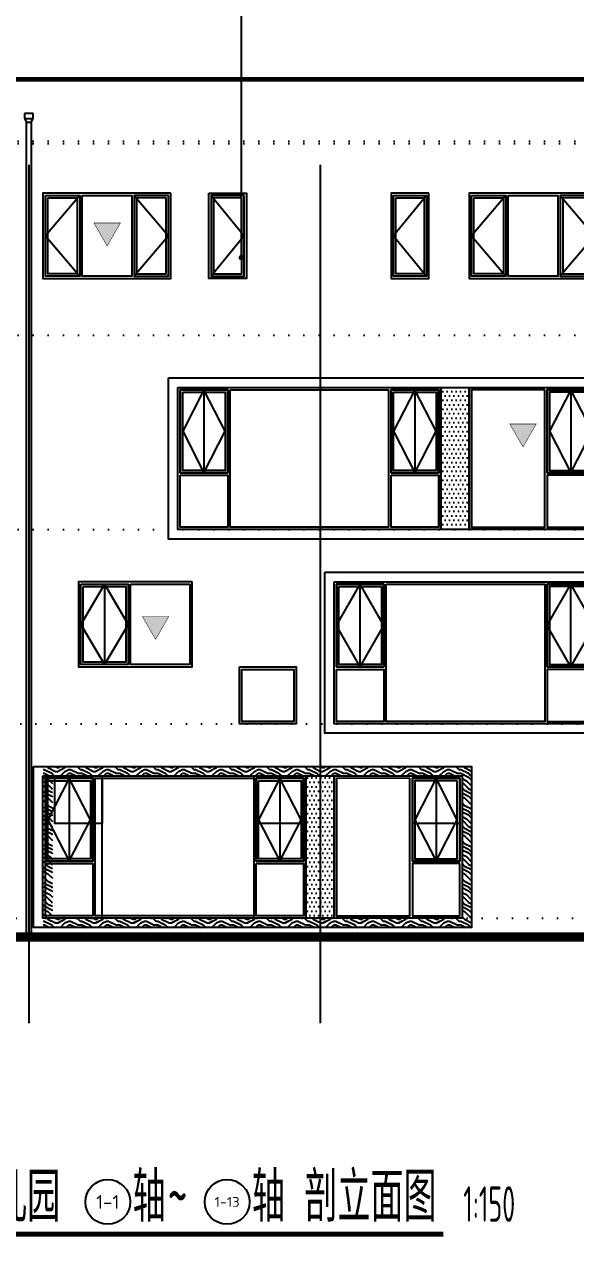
# Model space of a CAD drawing. Header units: millimetres. Extents: x -1048436 to -185795, y -983427 to 400387.
# Drawn here: x -723309 to -711662, y -818856 to -793266 of the extents above; entities that cross this region are included whole.
import ezdxf
from ezdxf.enums import TextEntityAlignment as Align

# ---------------------------------------------------------------- set-up
doc = ezdxf.new("R2010")
doc.units = ezdxf.units.MM
doc.header["$LTSCALE"] = 500
doc.linetypes.add('A-FP_05$0$pln_L5$0$Col_L4$0$PHANTOM', pattern=[63.5, 31.75, -6.35, 6.35, -6.35, 6.35, -6.35])
doc.linetypes.add('DOT', pattern=[6.35, 0, -6.35])
for name, color, linetype in [('DIM_LEAD', 3, 'Continuous'), ('PUB_TEXT', 7, 'Continuous'), ('建-填充', 9, 'Continuous'), ('建-窗', 135, 'Continuous'), ('建-符号', 13, 'Continuous'), ('楼层虚线', 1, 'Continuous')]:
    doc.layers.add(name, color=color, linetype=linetype)
doc.layers.add('建-非打-01', color=6, linetype='Continuous', plot=False)
doc.styles.add('XD2008', font='xd-hzs.shx', dxfattribs={"width": 0.7, "bigfont": 'xd-hztxt.shx'})
doc.styles.add('法文字体', font='tssdeng1.shx', dxfattribs={"width": 0.7, "bigfont": '@extfont2.shx'})

# ---------------------------------------------------------------- blocks, each defined once
blk = doc.blocks.new('sdfsg')
at = {"layer": '建-填充', "linetype": 'A-FP_05$0$pln_L5$0$Col_L4$0$PHANTOM'}
h = blk.add_hatch(dxfattribs=at)
h.set_pattern_fill('松散材料', color=256, scale=50)
h.set_pattern_definition([(0, (0, 16860.78), (46.875, 93.75), [0, -93.75])])
h.paths.add_polyline_path([(-698913, -570877), (-698313, -570877), (-698313, -573877), (-698913, -573877)])
at = {"layer": '建-窗', "linetype": 'Continuous'}
for p, q in [((-703913, -570927), (-703913, -572677)), ((-699463, -570927), (-699463, -572677)), ((-696163, -570927), (-696163, -572677)), ((-704413, -572677), (-703413, -572677)), ((-699963, -572677), (-698963, -572677)), ((-695663, -572677), (-696663, -572677))]:
    blk.add_line(p, q, dxfattribs=at)
for points in [[(-704663, -570677), (-695413, -570677), (-695413, -574077), (-704663, -574077)], [(-704463, -570877), (-695613, -570877), (-695613, -573877), (-704463, -573877)], [(-704463, -570877), (-698913, -570877), (-698913, -573877), (-704463, -573877)], [(-698913, -570877), (-698313, -570877), (-698313, -573877), (-698913, -573877)], [(-698313, -570877), (-695613, -570877), (-695613, -573877), (-698313, -573877)], [(-704413, -570927), (-703413, -570927), (-703413, -572677), (-704413, -572677)], [(-704413, -572677), (-703413, -572677), (-703413, -570927), (-704413, -570927)], [(-704363, -570977), (-703463, -570977), (-703463, -572627), (-704363, -572627)], [(-703363, -570927), (-700013, -570927), (-700013, -573827), (-703363, -573827)], [(-699963, -570927), (-698963, -570927), (-698963, -572677), (-699963, -572677)], [(-699963, -572677), (-698963, -572677), (-698963, -570927), (-699963, -570927)], [(-699913, -570977), (-699013, -570977), (-699013, -572627), (-699913, -572627)], [(-696713, -570927), (-698263, -570929), (-698263, -573829), (-696713, -573827)], [(-695663, -570927), (-696663, -570927), (-696663, -572677), (-695663, -572677)], [(-695663, -572677), (-696663, -572677), (-696663, -570927), (-695663, -570927)], [(-695713, -570977), (-696613, -570977), (-696613, -572627), (-695713, -572627)], [(-704413, -572727), (-703413, -572727), (-703413, -573827), (-704413, -573827)], [(-699963, -572727), (-698963, -572727), (-698963, -573827), (-699963, -573827)], [(-695663, -572727), (-696663, -572727), (-696663, -573827), (-695663, -573827)]]:
    blk.add_lwpolyline(points, close=True, dxfattribs=at)
for points in [[(-703913, -570927), (-704363, -571802), (-703913, -572677), (-703463, -571802), (-703913, -570927)], [(-699463, -570927), (-699913, -571802), (-699463, -572677), (-699013, -571802), (-699463, -570927)], [(-696163, -570927), (-696613, -571802), (-696163, -572677), (-695713, -571802), (-696163, -570927)]]:
    blk.add_lwpolyline(points, dxfattribs=at)
blk = doc.blocks.new('C1')
at = {"layer": '建-窗', "linetype": 'Continuous'}
for p, q in [((-716238, -572677), (-716238, -570927)), ((-711788, -572677), (-711788, -570927)), ((-716738, -572677), (-715738, -572677)), ((-711288, -572677), (-712288, -572677))]:
    blk.add_line(p, q, dxfattribs=at)
for points in [[(-716988, -570677), (-711038, -570677), (-711038, -574077), (-716988, -574077)], [(-716788, -570877), (-711238, -570877), (-711238, -573877), (-716788, -573877)], [(-716738, -570927), (-715738, -570927), (-715738, -572677), (-716738, -572677)], [(-716738, -572677), (-715738, -572677), (-715738, -570927), (-716738, -570927)], [(-716688, -570977), (-715788, -570977), (-715788, -572627), (-716688, -572627)], [(-715688, -570927), (-712338, -570927), (-712338, -573827), (-715688, -573827)], [(-711288, -570927), (-712288, -570927), (-712288, -572677), (-711288, -572677)], [(-711288, -572677), (-712288, -572677), (-712288, -570927), (-711288, -570927)], [(-711338, -570977), (-712238, -570977), (-712238, -572627), (-711338, -572627)], [(-716738, -572727), (-715738, -572727), (-715738, -573827), (-716738, -573827)], [(-711288, -572727), (-712288, -572727), (-712288, -573827), (-711288, -573827)]]:
    blk.add_lwpolyline(points, close=True, dxfattribs=at)
for points in [[(-716238, -572677), (-716738, -571802), (-716238, -570927)], [(-716238, -572677), (-715738, -571802), (-716238, -570927)], [(-711788, -572677), (-712288, -571802), (-711788, -570927)], [(-711788, -572677), (-711288, -571802), (-711788, -570927)]]:
    blk.add_lwpolyline(points, dxfattribs=at)
blk = doc.blocks.new('C3')
at = {"layer": '建-窗', "linetype": 'Continuous'}
for p, q in [((-707663, -570927), (-707663, -572627)), ((-707163, -570927), (-707163, -572627))]:
    blk.add_line(p, q, dxfattribs=at)
for points in [[(-705813, -570877), (-708213, -570877), (-708213, -572677), (-705813, -572677)], [(-708163, -570927), (-707163, -570927), (-707163, -572627), (-708163, -572627)], [(-708113, -570977), (-707213, -570977), (-707213, -572577), (-708113, -572577)], [(-707113, -570927), (-705863, -570927), (-705863, -572627), (-707113, -572627)]]:
    blk.add_lwpolyline(points, close=True, dxfattribs=at)
for points in [[(-707663, -570927), (-708163, -571777), (-707663, -572627)], [(-707663, -570927), (-707163, -571777), (-707663, -572627)]]:
    blk.add_lwpolyline(points, dxfattribs=at)
blk = doc.blocks.new('C2')
at = {"layer": '建-窗', "linetype": 'Continuous'}
for points in [[(-710413, -572677), (-709213, -572677), (-709213, -573877), (-710413, -573877)], [(-710363, -572727), (-709263, -572727), (-709263, -573827), (-710363, -573827)]]:
    blk.add_lwpolyline(points, close=True, dxfattribs=at)
blk = doc.blocks.new('dgdhfgh')
at = {"layer": '建-窗', "linetype": 'Continuous'}
for p, q in [((-734438, -796881), (-734438, -798581)), ((-733288, -796881), (-733288, -798581))]:
    blk.add_line(p, q, dxfattribs=at)
for points in [[(-732513, -796831), (-735213, -796831), (-735213, -798631), (-732513, -798631)], [(-735163, -796881), (-734438, -796881), (-734438, -798581), (-735163, -798581)], [(-735113, -796931), (-734488, -796931), (-734488, -798531), (-735113, -798531)], [(-734388, -796881), (-733338, -796881), (-733338, -798581), (-734388, -798581)], [(-732563, -796881), (-733288, -796881), (-733288, -798581), (-732563, -798581)], [(-732613, -796931), (-733238, -796931), (-733238, -798531), (-732613, -798531)]]:
    blk.add_lwpolyline(points, close=True, dxfattribs=at)
for points in [[(-734438, -796881), (-735163, -797731), (-734438, -798581)], [(-733288, -796881), (-732563, -797731), (-733288, -798581)]]:
    blk.add_lwpolyline(points, dxfattribs=at)
blk = doc.blocks.new('hfjgfj')
at = {"layer": '建-窗', "linetype": 'Continuous'}
blk.add_line((-727086, -796881), (-727086, -798581), dxfattribs=at)
for points in [[(-727036, -796831), (-727836, -796831), (-727836, -798631), (-727036, -798631)], [(-727786, -796881), (-727086, -796881), (-727086, -798581), (-727786, -798581)], [(-727736, -796931), (-727136, -796931), (-727136, -798531), (-727736, -798531)]]:
    blk.add_lwpolyline(points, close=True, dxfattribs=at)
blk.add_lwpolyline([(-727086, -796881), (-727786, -797731), (-727086, -798581)], dxfattribs=at)
blk = doc.blocks.new('jiuyuanchuang')
at = {"layer": '建-符号'}
h = blk.add_hatch(color=8, dxfattribs=at)
h.dxf.hatch_style = 1
h.paths.add_polyline_path([(4207218, -3799772), (4207498, -3799288), (4206939, -3799288)])
at = {"layer": '建-符号', "color": 0, "const_width": 10}
blk.add_lwpolyline([(4207218, -3799772), (4207498, -3799288), (4206939, -3799288), (4207218, -3799772)], dxfattribs=at)

msp = doc.modelspace()

# ---------------------------------------------------------------- hatches: boundary and pattern name
at = {"layer": '建-填充', "linetype": 'A-FP_05$0$pln_L5$0$Col_L4$0$PHANTOM'}
h = msp.add_hatch(dxfattribs=at)
h.set_pattern_fill('木纹01', color=256, scale=200)
h.set_pattern_definition([(0, (-17810, -204154.9), (800, 800), [40, -760]), (0, (-18370, -204074.9), (800, 800), [80, -720]), (0, (-17850, -204034.9), (800, 800), [40, -760]), (0, (-18330, -203954.9), (800, 800), [40, -760]), (0, (-17850, -203914.9), (800, 800), [40, -760]), (0, (-18290, -203874.9), (800, 800), [40, -760]), (0, (-17850, -203834.9), (800, 800), [40, -760]), (0, (-18290, -203754.9), (800, 800), [40, -440, 40, -280]), (0, (-18290, -203674.9), (800, 800), [80, -400, 40, -280]), (0, (-18330, -203554.9), (800, 800), [40, -120, 40, -320, 40, -240]), (0, (-18370, -203474.9), (800, 800), [40, -160, 80, -520]), (0, (-17850, -203434.9), (800, 800), [40, -760]), (0, (-18370, -203394.9), (800, 800), [40, -200, 40, -520]), (45, (-18450, -204154.9), (9e-14, 800), [113.1368, -1018.23405]), (45, (-17770, -204154.9), (9e-14, 800), [226.27416, -905.0967]), (45, (-17770, -203754.9), (9e-14, 800), [56.568, -1074.80285]), (45, (-18450, -203674.9), (9e-14, 800), [169.7056, -961.66525]), (45, (-17770, -203674.9), (9e-14, 800), [282.8427, -848.5281]), (45, (-17770, -203554.9), (9e-14, 800), [169.7056, -961.66525]), (315, (-17930, -203474.9), (800, -2e-13), [56.568, -1074.80285]), (315, (-18210, -204114.9), (800, -2e-13), [113.1368, -1018.23405]), (315, (-18170, -203794.9), (800, -2e-13), [113.1368, -1018.23405]), (315, (-17930, -203954.9), (800, -2e-13), [113.1368, -1018.23405]), (315, (-17970, -203634.9), (800, -2e-13), [113.1368, -1018.23405]), (315, (-17930, -203554.9), (800, -2e-13), [169.7056, -961.66525]), (315, (-18130, -204034.9), (800, -2e-13), [169.7056, -961.66525]), (315, (-18010, -203994.9), (800, -2e-13), [169.7056, -961.66525]), (315, (-18130, -203714.9), (800, -2e-13), [169.7056, -961.66525]), (315, (-18050, -203674.9), (800, -2e-13), [169.7056, -961.66525]), (26.56505, (-18410, -203994.9), (800, 3e-07), [89.4427, -1699.41166]), (26.56505, (-17810, -204034.9), (800, 3e-07), [357.7709, -1431.0835]), (26.56505, (-17810, -203914.9), (800, 3e-07), [357.7709, -1431.0835]), (26.56505, (-17810, -203834.9), (800, 3e-07), [357.7712, -536, 178.888, -716.19518]), (26.56505, (-17730, -203714.9), (800, 3e-07), [89.4427, -1699.41166]), (26.56505, (-18450, -203434.9), (800, 3e-07), [89.4427, -1699.41166]), (26.56505, (-17810, -203434.9), (800, 3e-07), [178.88544, -1609.96894]), (333.43495, (-18010, -204154.9), (800, -3e-07), [178.88544, -1609.96894]), (333.43495, (-18290, -203954.9), (800, -3e-07), [178.88544, -1609.96894]), (333.43495, (-18290, -204074.9), (800, -3e-07), [89.4427, -1699.40894]), (333.43495, (-18250, -203874.9), (800, -3e-07), [268.32816, -1520.5262]), (333.43495, (-18090, -203874.9), (800, -3e-07), [178.88544, -1609.96894]), (333.43495, (-18010, -203834.9), (800, -3e-07), [178.88544, -1609.96894]), (333.43495, (-18250, -203754.9), (800, -3e-07), [89.4427, -1699.40894]), (333.43495, (-18210, -203674.9), (800, -3e-07), [89.4427, -1699.40894]), (333.43495, (-17890, -203514.9), (800, -3e-07), [89.4427, -1699.40894]), (333.43495, (-17930, -203794.9), (800, -3e-07), [89.4427, -1699.40894]), (333.43495, (-18290, -203554.9), (800, -3e-07), [268.32816, -1520.5262]), (333.43495, (-18330, -203474.9), (800, -3e-07), [178.88544, -1609.96894]), (333.43495, (-17890, -203714.9), (800, -3e-07), [89.44, -804.96, 89.44, -805.01438]), (333.43495, (-18130, -203554.9), (800, -3e-07), [178.88544, -1609.96894]), (333.43495, (-18090, -203474.9), (800, -3e-07), [178.88544, -1609.96894]), (333.43495, (-18330, -203394.9), (800, -3e-07), [178.88544, -1609.96894]), (333.43495, (-18090, -203394.9), (800, -3e-07), [178.88544, -1609.96894])])
h.paths.add_polyline_path([(-717062.7, -808931.2), (-722912.7, -808931.2), (-722912.7, -812331.2), (-717062.7, -812331.2), (-717062.7, -812131.2), (-722712.7, -812131.2), (-722712.7, -809131.2), (-717062.7, -809131.2)])
h.paths.add_polyline_path([(-713862.7, -808931.2), (-717062.7, -808931.2), (-717062.7, -809131.2), (-714062.7, -809131.2), (-714062.7, -812131.2), (-717062.7, -812131.2), (-717062.7, -812331.2), (-713862.7, -812331.2)])

# ---------------------------------------------------------------- linework, layer by layer
for p, q in [((-723123.6, -795149.5), (-723305.6, -795149.5)), ((-723305.6, -795149.5), (-723305.6, -795254.6)), ((-723305.6, -795254.6), (-723123.6, -795254.6)), ((-723305.6, -795254.6), (-723264.6, -795331.2)), ((-723264.6, -795331.2), (-723164.6, -795331.2)), ((-723164.6, -795331.2), (-723123.6, -795254.6)), ((-723123.6, -795254.6), (-723123.6, -795149.5))]:
    msp.add_line(p, q)
for points, const_width in [([(-753812.4, -812431.2), (-753812.4, -808731.2), (-755011.4, -808731.2), (-755011.4, -805831.2), (-755755.3, -805831.2), (-755755.3, -804031.2), (-755011.4, -804031.2), (-755011.4, -801431.2), (-740012.7, -801431.2), (-740012.7, -792181.2), (-735212.7, -792181.2), (-735212.7, -794431.2), (-683786.3, -794431.2), (-683786.3, -799116.1), (-682278.7, -799831.2), (-682278.7, -801831.2), (-680436.8, -801831.2), (-680436.8, -812431.2)], 100), ([(-760958.5, -812531.2), (-673277.6, -812531.2)], 200)]:
    msp.add_lwpolyline(points, dxfattribs=dict(const_width=const_width))
for points in [[(-723264.6, -795331.2), (-723164.6, -795331.2), (-723164.6, -812531.2), (-723264.6, -812531.2)], [(-721662.7, -809131.2), (-718462.7, -809131.2), (-718462.7, -812131.2), (-721662.7, -812131.2)]]:
    msp.add_lwpolyline(points, close=True)
at = {"layer": 'DIM_LEAD'}
msp.add_line((-718721.3, -798190.4), (-718721.3, -791728.3), dxfattribs=at)
at = {"layer": 'DIM_LEAD', "const_width": 60}
msp.add_lwpolyline([(-718721.3, -798220.4, 1), (-718721.3, -798160.4, 1)], format="xyb", close=True, dxfattribs=at)
at = {"layer": 'PUB_TEXT'}
for centre in [(-721544.6, -818121.3), (-719024.6, -818121.3)]:
    msp.add_circle(centre, 472.5, dxfattribs=at)
at = {"layer": '建-符号', "const_width": 105}
msp.add_lwpolyline([(-724645, -818803.8), (-714458.3, -818803.8)], dxfattribs=at)
at = {"layer": '建-非打-01'}
for p, q in [((-723212.7, -796231.2), (-723212.7, -814345.6)), ((-723212.7, -796231.2), (-723212.7, -814345.6)), ((-717062.7, -796231.2), (-717062.7, -814345.6)), ((-717062.7, -796231.2), (-717062.7, -814345.6))]:
    msp.add_line(p, q, dxfattribs=at)
for points in [[(-722662.7, -809181.2), (-721662.7, -809181.2), (-721662.7, -810131.2), (-722662.7, -810131.2)], [(-718412.7, -809181.2), (-717412.7, -809181.2), (-717412.7, -810131.2), (-718412.7, -810131.2)], [(-715112.7, -809181.2), (-714112.7, -809181.2), (-714112.7, -810131.2), (-715112.7, -810131.2)]]:
    msp.add_lwpolyline(points, close=True, dxfattribs=at)
at = {"layer": '楼层虚线', "linetype": 'DOT', "ltscale": 0.1}
for p, q in [((-751067.3, -795731.2), (-673277.6, -795731.2)), ((-751067.3, -795781.2), (-673277.6, -795781.2)), ((-751067.3, -799831.2), (-673277.6, -799831.2)), ((-736775.2, -803931.2), (-673277.6, -803931.2)), ((-757362.4, -808031.2), (-673277.6, -808031.2)), ((-760958.5, -812131.2), (-673277.6, -812131.2))]:
    msp.add_line(p, q, dxfattribs=at)

# ---------------------------------------------------------------- block references
for name, p in [('dgdhfgh', (12300, 0)), ('hfjgfj', (12274, 0)), ('dgdhfgh', (21300, 0)), ('sdfsg', (-15600, -230054.1)), ('C3', (-13949.9, -234154.1)), ('C1', (25, -234154.1)), ('C2', (-8349.9, -234154.1)), ('sdfsg', (-18450, -238254.1))]:
    msp.add_blockref(name, p)
at = {"xscale": -1}
msp.add_blockref('hfjgfj', (-1446449.4, 0), dxfattribs=at)
at = {"xscale": -1, "rotation": 239.9999999999741}
for p in [(465252.2, -6340905.5), (474034.9, -6345146.1), (466275.2, -6349208.2)]:
    msp.add_blockref('jiuyuanchuang', p, dxfattribs=at)

# ---------------------------------------------------------------- texts
at = {"layer": 'PUB_TEXT'}
for s, height, style, width, p in [('幼儿园', 1050, 'XD2008', 0.7, (-724645, -818541.3)), ('轴', 1050, 'XD2008', 0.7, (-721019.6, -818541.3)), ('轴', 1050, 'XD2008', 0.7, (-718499.6, -818541.3)), ('剖立面图', 1050, 'XD2008', 0.7, (-717394.2, -818541.3)), ('1:150', 750, '法文字体', 0.56, (-714038.3, -818541.3)), ('~', 1050, 'XD2008', 0.7, (-720284.6, -818541.3))]:
    msp.add_text(s, height=height, dxfattribs=dict(at, style=style, width=width)).set_placement(p)
at = {"layer": 'PUB_TEXT', "style": 'XD2008', "width": 1.238095}
for s, height, p, p2 in [('1-1', 287.48, (-721789, -818265), (-721300.2, -818265)), ('1-13', 208.18, (-719288.3, -818225.4), (-718760.9, -818225.4))]:
    msp.add_text(s, height=height, dxfattribs=at).set_placement(p, p2, align=Align.FIT)

doc.saveas('drawing.dxf')
